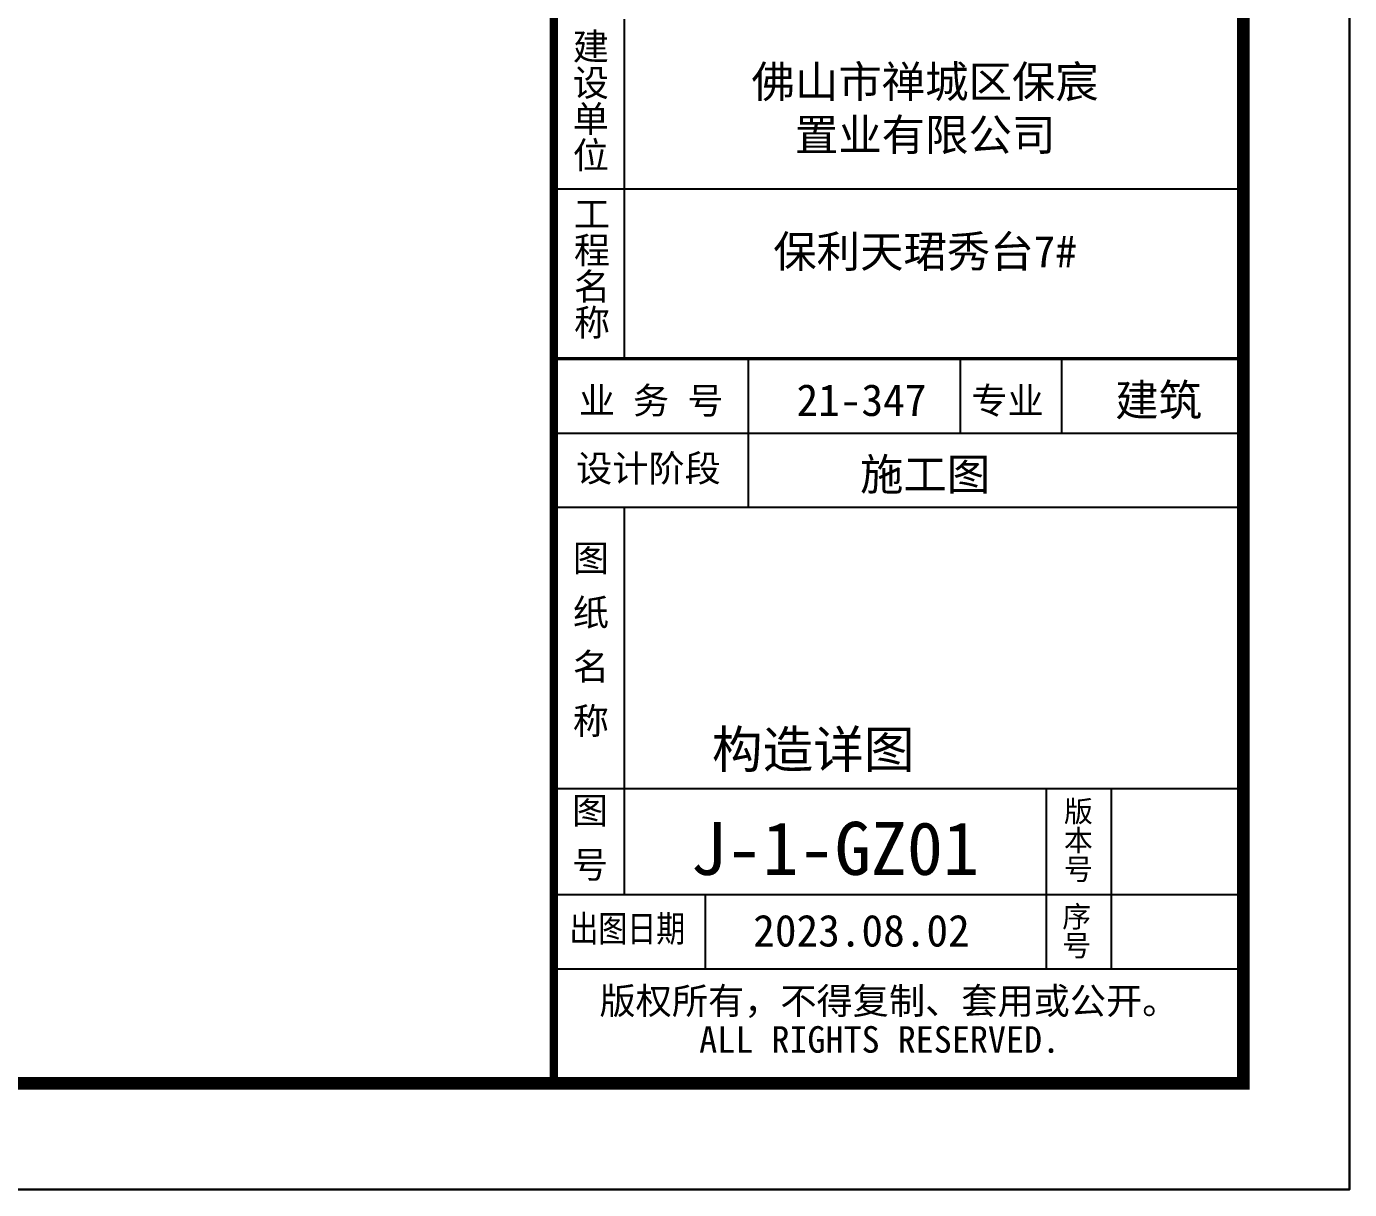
# Model space of a CAD drawing. Header units: millimetres. Extents: x 434053 to 1059003, y -2417481 to 936527.
# Drawn here: x 543127 to 545621, y -2326105 to -2323913 of the extents above; entities that cross this region are included whole.
import ezdxf
from ezdxf.enums import TextEntityAlignment as Align

# ---------------------------------------------------------------- set-up
doc = ezdxf.new("R2010")
doc.units = ezdxf.units.MM
doc.header["$LTSCALE"] = 1000
doc.header["$MEASUREMENT"] = 0
for name, color, linetype in [('A-ANNO-TTLB', 7, 'Continuous'), ('PUB_TITLE', 4, 'Continuous'), ('TITEXT', 7, 'Continuous'), ('TITLIN', 7, 'Continuous'), ('X1', 7, 'Continuous'), ('图框层', 3, 'Continuous')]:
    doc.layers.add(name, color=color, linetype=linetype)
doc.styles.add('ACHT', font='simhei.ttf')
doc.styles.add('TITLE', font='simhei.ttf')
doc.styles.add('TITXH', font='')
doc.styles.add('TITXV', font='', dxfattribs={"width": 0.8})
doc.styles.get('TITXH').set_extended_font_data('@SimSun')
doc.styles.get('TITXV').set_extended_font_data('SimSun')

# ---------------------------------------------------------------- blocks, each defined once
blk = doc.blocks.new('asdgdfgsghfdjfh')
at = {"layer": '图框层', "style": 'TITXV'}
for s, p in [('佛山市禅城区保宸', (-29.99999999998181, 92)), ('置业有限公司', (-29.99999999998181, 87)), ('保利天珺秀台7#', (-29.99999999998181, 76)), ('建筑', (-7.99999999998181, 62)), ('21-347', (-35.99999999998181, 62)), ('施工图', (-29.99999999998181, 55)), ('2023.08.02', (-35.99999999998181, 12))]:
    blk.add_text(s, height=3, dxfattribs=at).set_placement(p, align=Align.BOTTOM_CENTER)
blk = doc.blocks.new('asdfgafg21GZ_LABEL2')
at = {"layer": 'TITLIN'}
for p, q in [((-58.35523681644816, 100.2933235939324), (-58.35523681644816, 68.29332358769948)), ((-65.00000001266133, 84.29332359081592), (0, 84.29332359081592)), ((-46.67908447459806, 68.29332358769948), (-46.67908447459806, 54.29332358497246)), ((-26.70408447459806, 68.2933235876989), (-26.70408447459806, 61.29332358633567)), ((-17.13408447460039, 68.2933235876989), (-17.13408447459805, 61.29332358633567)), ((-65.00000001266133, 61.29332358633567), (0, 61.29332358633567)), ((-65.00000001266133, 54.29332358497246), (0, 54.29332358497246)), ((-58.35523681644816, 54.29332358497246), (-58.35523681644816, 17.79332357786296)), ((-65.00000001266133, 27.79332357981176), (0, 27.79332357981176)), ((-18.58284817163833, 27.79332357981176), (-18.58284817163833, 10.79332357649915)), ((-12.47405821089633, 27.79332357981176), (-12.47405821089633, 10.79332357649915)), ((-65.00000001266133, 17.79332357786296), (0, 17.79332357786296)), ((-50.72508513902314, 17.79332357786296), (-50.72508513902314, 10.79332357649915)), ((-65.00000001266133, 10.79332357649915), (0, 10.79332357649915))]:
    blk.add_line(p, q, dxfattribs=at)
for points, const_width in [([(-65.00000001266133, 224.1150701355642), (-65.00000001266133, 0)], 0.8000000001558245), ([(-65.00000001266133, 68.29332358769948), (0, 68.29332358769948)], 0.3000000000584342)]:
    blk.add_lwpolyline(points, dxfattribs=dict(at, const_width=const_width))
at = {"layer": 'TITEXT', "style": 'TITXH'}
for s, height, p in [('建设单位', 2.500000000486951, (-62.801524913623, 99.46116137806027)), ('工程名称', 2.500000000486951, (-62.69204161434667, 83.6799973725678)), ('图 纸 名 称', 2.500000000486951, (-62.79450227053371, 51.24668656307554)), ('图 号', 2.500000000486951, (-62.87485908183502, 27.48266938777923)), ('版本号', 2.000000000389561, (-16.59191186751239, 27.04374924385095)), ('序号', 2.000000000389561, (-16.75635300783907, 17.12051860103026))]:
    blk.add_text(s, height=height, rotation=270, dxfattribs=at).set_placement(p)
at = {"layer": 'TITEXT'}
for s, style, p in [('业 务 号', 'TITXV', (-62.64100709824125, 63.10547018121338)), ('专业', 'TITXV', (-25.65536838281376, 63.09705165177851)), ('设计阶段', 'TITXV', (-62.89950498017949, 56.71517922585531)), ('版权所有，不得复制、套用或公开。', 'TITLE', (-60.6923833345389, 6.530295256787127)), ('ALL RIGHTS RESERVED.', 'TITLE', (-51.2961877565179, 2.895177517831826))]:
    blk.add_text(s, height=2.500000000486951, dxfattribs=dict(at, style=style)).set_placement(p)
at = {"layer": 'TITEXT', "style": 'TITXV', "width": 0.8}
blk.add_text('出图日期', height=2.500000000486951, dxfattribs=at).set_placement((-63.52295836255653, 13.33771796042558))
blk = doc.blocks.new('asdfdfsdh')
at = {"layer": 'A-ANNO-TTLB'}
blk.add_lwpolyline([(0, 42050), (29700, 42050), (29700, 0), (0, 0)], close=True, dxfattribs=at)
at = {"layer": 'A-ANNO-TTLB', "const_width": 60}
blk.add_lwpolyline([(500, 40800), (500, 500), (29200, 500), (29200, 40800)], close=True, dxfattribs=at)
at = {"layer": '图框层', "rotation": 270}
for name, p, xscale, yscale, zscale in [('asdfgafg21GZ_LABEL2', (499.9999941587448, 500.000000089407), 50.00000001002963, 50.00000001002963, 50.00000001002963), ('asdgdfgsghfdjfh', (500, 500.0000000004657), 50, 50, 50)]:
    blk.add_blockref(name, p, dxfattribs=dict(at, xscale=xscale, yscale=yscale, zscale=zscale))

msp = doc.modelspace()

# ---------------------------------------------------------------- linework, layer by layer
at = {"layer": 'PUB_TITLE'}
msp.add_lwpolyline([(528800.939669699, -2326104.766054093), (545620.939669699, -2326104.766054093), (545620.939669699, -2314224.766054093), (528800.939669699, -2314224.766054093)], close=True, dxfattribs=at)

# ---------------------------------------------------------------- block references
at = {"xscale": 0.4, "yscale": 0.4, "zscale": 0.4, "rotation": 90}
msp.add_blockref('asdfdfsdh', (545620.939669699, -2326104.766054093), dxfattribs=at)

# ---------------------------------------------------------------- texts
at = {"layer": 'X1', "style": 'ACHT'}
msp.add_text('构造详图', height=70, dxfattribs=at).set_placement((544419.0349608366, -2325310.015242516))
at = {"layer": 'X1', "color": 2, "style": 'ACHT'}
msp.add_text('J-1-GZ01', height=99.9999999725364, dxfattribs=at).set_placement((544378.379537863, -2325511.781700169))

doc.saveas('drawing.dxf')
